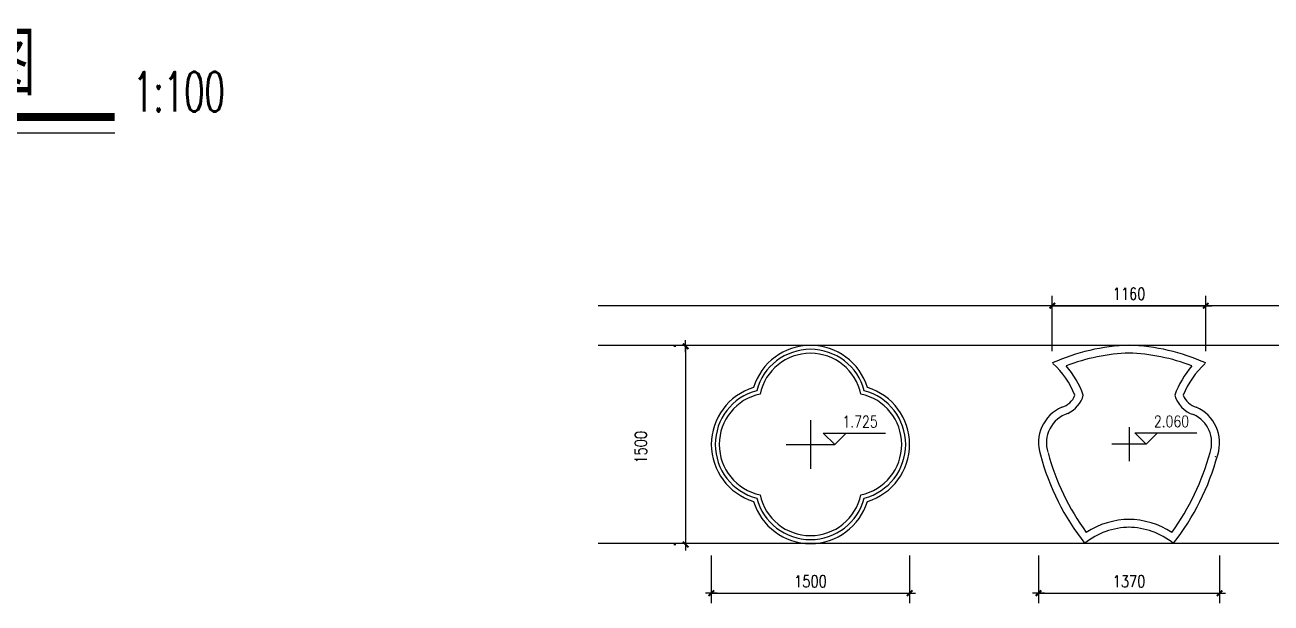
# Model space of a CAD drawing. Extents: x 1035948 to 1665131, y -158296 to 142149.
# Drawn here: x 1142382 to 1151806, y -83296 to -78921 of the extents above; entities that cross this region are included whole.
import ezdxf
from ezdxf.enums import TextEntityAlignment as Align

# ---------------------------------------------------------------- set-up
doc = ezdxf.new("R2010")
doc.units = 0
doc.header["$LTSCALE"] = 200
doc.header["$MEASUREMENT"] = 0
doc.layers.get('0').update_dxf_attribs({"linetype": 'CONTINUOUS'})
doc.layers.get('DEFPOINTS').update_dxf_attribs({"linetype": 'CONTINUOUS'})
for name, color, linetype in [('DOTE', 1, 'CONTINUOUS'), ('PUB_DIM', 3, 'CONTINUOUS'), ('PUB_TEXT', 7, 'CONTINUOUS'), ('WLL1', 7, 'CONTINUOUS')]:
    doc.layers.add(name, color=color, linetype=linetype)
doc.styles.add('_HZTXT', font='txt.shx', dxfattribs={"width": 0.8, "bigfont": 'hztxt.shx'})
doc.styles.add('_SIMPLEX', font='SIMPLEX.shx', dxfattribs={"width": 0.6})
doc.styles.add('DIM_FONT', font='SIMPLEX.shx', dxfattribs={"width": 0.8})
doc.dimstyles.new('DIMN30', dxfattribs={"dimscale": 0.3, "dimtxt": 300, "dimasz": 1, "dimexe": 250, "dimexo": 300, "dimgap": 150, "dimtad": 1, "dimdec": 0, "dimzin": 0, "dimdsep": 46, "dimtxsty": 'DIM_FONT', "dimblk": '_DIMX', "dimcen": 0.09, "dimclrt": 7, "dimadec": 0, "dimazin": 0, "dimtfac": 1, "dimtdec": 0, "dimtix": 1, "dimtmove": 2, "dimatfit": 3, "dimldrblk": '_DIMX', "dimfxl": 0, "dimtolj": 1, "dimtzin": 0, "dimarcsym": 0})

# ---------------------------------------------------------------- blocks, each defined once
blk = doc.blocks.new('_DIMX')
blk.add_line((-150, 0), (150, 0))
at = {"const_width": 50}
blk.add_lwpolyline([(-70, -70), (70, 70)], dxfattribs=at)
blk = doc.blocks.new('*D390')
at = {"color": 0, "linetype": 'ByBlock'}
for p, q in [((1279999.8, -19382.2), (1280014.8, -19382.2)), ((1280089.8, -19382.5), (1280089.8, -20881.9)), ((1279999.8, -20882.2), (1280014.8, -20882.2))]:
    blk.add_line(p, q, dxfattribs=at)
at = {"layer": 'DEFPOINTS', "color": 0, "linetype": 'ByBlock'}
for p in [(1280089.8, -19382.2), (1280089.8, -20882.2), (1280089.8, -20882.2)]:
    blk.add_point(p, dxfattribs=at)
at = {"color": 0, "linetype": 'ByBlock', "xscale": 0.3, "yscale": 0.3, "zscale": 0.3}
for p, rotation in [((1280089.8, -19382.2), 90), ((1280089.8, -20882.2), 270)]:
    blk.add_blockref('_DIMX', p, dxfattribs=dict(at, rotation=rotation))
at = {"color": 7, "linetype": 'ByBlock', "insert": (1279751.9, -20146.4), "char_height": 90, "attachment_point": 5, "rotation": 90, "style": 'DIM_FONT'}
blk.add_mtext('\\A1;1500', dxfattribs=at)
blk = doc.blocks.new('*D391')
at = {"color": 0, "linetype": 'ByBlock'}
for p, q in [((1280284.1, -20965.2), (1280284.1, -21325.6)), ((1281784.1, -20965.2), (1281784.1, -21325.6)), ((1280284.4, -21250.6), (1281783.8, -21250.6))]:
    blk.add_line(p, q, dxfattribs=at)
at = {"layer": 'DEFPOINTS', "color": 0, "linetype": 'ByBlock'}
for p in [(1280284.1, -20875.2), (1281784.1, -20875.2), (1281784.1, -21250.6)]:
    blk.add_point(p, dxfattribs=at)
at = {"color": 0, "linetype": 'ByBlock', "xscale": 0.3, "yscale": 0.3, "zscale": 0.3, "rotation": 180}
blk.add_blockref('_DIMX', (1280284.1, -21250.6), dxfattribs=at)
at = {"color": 0, "linetype": 'ByBlock', "xscale": 0.3, "yscale": 0.3, "zscale": 0.3}
blk.add_blockref('_DIMX', (1281784.1, -21250.6), dxfattribs=at)
at = {"color": 7, "linetype": 'ByBlock', "insert": (1281034.1, -21160.6), "char_height": 90, "attachment_point": 5, "style": 'DIM_FONT'}
blk.add_mtext('\\A1;1500', dxfattribs=at)
blk = doc.blocks.new('*D392')
at = {"color": 0, "linetype": 'ByBlock'}
for p, q in [((1282758.5, -20965.2), (1282758.5, -21325.6)), ((1284128.1, -20965.2), (1284128.1, -21325.6)), ((1282758.8, -21250.6), (1284127.8, -21250.6))]:
    blk.add_line(p, q, dxfattribs=at)
at = {"layer": 'DEFPOINTS', "color": 0, "linetype": 'ByBlock'}
for p in [(1282758.5, -20875.2), (1284128.1, -20875.2), (1284128.1, -21250.6)]:
    blk.add_point(p, dxfattribs=at)
at = {"color": 0, "linetype": 'ByBlock', "xscale": 0.3, "yscale": 0.3, "zscale": 0.3, "rotation": 180}
blk.add_blockref('_DIMX', (1282758.5, -21250.6), dxfattribs=at)
at = {"color": 0, "linetype": 'ByBlock', "xscale": 0.3, "yscale": 0.3, "zscale": 0.3}
blk.add_blockref('_DIMX', (1284128.1, -21250.6), dxfattribs=at)
at = {"color": 7, "linetype": 'ByBlock', "insert": (1283443.3, -21160.6), "char_height": 90, "attachment_point": 5, "style": 'DIM_FONT'}
blk.add_mtext('\\A1;1370', dxfattribs=at)
blk = doc.blocks.new('*D393')
at = {"color": 0, "linetype": 'ByBlock'}
for p, q in [((1282862.8, -19418.7), (1282862.8, -19000.2)), ((1284023.8, -19418.7), (1284023.8, -19000.2)), ((1282863.1, -19075.2), (1284023.5, -19075.2))]:
    blk.add_line(p, q, dxfattribs=at)
at = {"layer": 'DEFPOINTS', "color": 0, "linetype": 'ByBlock'}
for p in [(1284023.8, -19075.2), (1282862.8, -19508.7), (1284023.8, -19508.7)]:
    blk.add_point(p, dxfattribs=at)
at = {"color": 0, "linetype": 'ByBlock', "xscale": 0.3, "yscale": 0.3, "zscale": 0.3, "rotation": 180}
blk.add_blockref('_DIMX', (1282862.8, -19075.2), dxfattribs=at)
at = {"color": 0, "linetype": 'ByBlock', "xscale": 0.3, "yscale": 0.3, "zscale": 0.3}
blk.add_blockref('_DIMX', (1284023.8, -19075.2), dxfattribs=at)
at = {"color": 7, "linetype": 'ByBlock', "insert": (1283443.3, -18985.2), "char_height": 90, "attachment_point": 5, "style": 'DIM_FONT'}
blk.add_mtext('\\A1;1160', dxfattribs=at)

msp = doc.modelspace()

# ---------------------------------------------------------------- linework, layer by layer
for p, q in [((1157504.83352, -81045.60854), (1146718.218, -81045.60854)), ((1157504.83352, -81345.60854), (1146718.218, -81345.60854)), ((1157504.83352, -82845.60854), (1146718.218, -82845.60854))]:
    msp.add_line(p, q)
for centre, radius, start, end in [((1148322.99917, -81795.60854), 450, 16.874494298, 163.125505702), ((1148322.99917, -81795.60854), 420, 14.663584383, 165.336415617), ((1148322.99917, -81795.60854), 390, 12.048542672, 167.951457328), ((1150786.14905, -82891.92733), 1548.76083, 91.99849005, 114.185296079), ((1150786.14905, -82891.92733), 1488.76083, 91.99849005, 110.845935799), ((1150678.12869, -82891.92733), 1488.76083, 69.154064201, 88.00150995), ((1150678.12869, -82891.92733), 1548.76083, 65.814703921, 88.00150995), ((1149718.89594, -81964.70051), 650.10066, 21.768251877, 47.733706556), ((1149718.89594, -81964.70051), 710.10066, 19.979986586, 40.809202596), ((1151745.3818, -81964.70051), 710.10066, 139.190797404, 160.020013414), ((1151745.3818, -81964.70051), 650.10066, 132.266293444, 158.231748123), ((1148022.99917, -82095.60854), 450, 106.874494298, 253.125505702), ((1148022.99917, -82095.60854), 420, 104.663584383, 255.336415617), ((1148622.99917, -82095.60854), 420, 284.663584383, 75.336415617), ((1148622.99917, -82095.60854), 450, 286.874494298, 73.125505702), ((1148022.99917, -82095.60854), 390, 102.048542672, 257.951457328), ((1148622.99917, -82095.60854), 390, 282.048542672, 77.951457328), ((1150180.86845, -81667.11107), 152.61329, 286.275340636, 338.272037376), ((1150180.86845, -81667.11107), 212.61329, 294.731025076, 345.020802072), ((1151283.40929, -81667.11107), 212.61329, 194.979197928, 252.547545143), ((1151283.40929, -81667.11107), 152.61329, 201.727962624, 253.724659364), ((1150341.2759, -82082.9952), 293.95177, 113.590156234, 197.95435313), ((1150341.2759, -82082.9952), 233.95177, 107.784777671, 197.95435313), ((1151123.00184, -82082.9952), 233.95177, 341.69785375, 65.601297738), ((1151123.00184, -82082.9952), 293.95177, 342.04564687, 66.409843766), ((1151886.7754, -81681.04027), 1890.43563, 195.103178848, 218.026923506), ((1151886.7754, -81681.04027), 1830.43563, 195.103178848, 216.157805709), ((1149577.50234, -81681.04027), 1830.43563, 323.842194291, 344.945851319), ((1149577.50234, -81681.04027), 1890.43563, 321.973076494, 344.896821152), ((1151384.63887, -82185.60854), 1.5, 129.196278315, 0), ((1148322.99917, -82395.60854), 450, 196.874494298, 343.125505702), ((1148322.99917, -82395.60854), 420, 194.663584383, 345.336415617), ((1148322.99917, -82395.60854), 390, 192.048542672, 347.951457328), ((1150740.86283, -83271.64662), 549.05433, 90.440789614, 128.860048323), ((1150740.86283, -83271.64662), 609.05433, 90.440789614, 123.028865732), ((1150723.41491, -83271.64662), 549.05433, 51.139951677, 89.559210386), ((1150723.41491, -83271.64662), 609.05433, 56.971134268, 89.559210386)]:
    msp.add_arc(centre, radius, start, end)
at = {"layer": 'DOTE'}
for p, q in [((1148322.99917, -81912.34524), (1148322.99917, -82278.87184)), ((1150732.13887, -81965.03007), (1150732.13887, -82223.187)), ((1148139.73587, -82095.60854), (1148506.26247, -82095.60854)), ((1150861.21733, -82094.10854), (1150603.06041, -82094.10854))]:
    msp.add_line(p, q, dxfattribs=at)
at = {"layer": 'PUB_DIM'}
for p, q in [((1148419.86247, -82009.20854), (1148592.66247, -82009.20854)), ((1148506.26247, -82095.60854), (1148419.86247, -82009.20854)), ((1148592.66247, -82009.20854), (1148506.26247, -82095.60854)), ((1148506.26247, -82009.20854), (1148889.7139, -82009.20854)), ((1150861.21733, -82094.10854), (1150774.81733, -82007.70854)), ((1150774.81733, -82007.70854), (1150947.61733, -82007.70854)), ((1150861.21733, -82007.70854), (1151244.66876, -82007.70854)), ((1150947.61733, -82007.70854), (1150861.21733, -82094.10854))]:
    msp.add_line(p, q, dxfattribs=at)
at = {"layer": 'WLL1'}
msp.add_line((1140772.009, -79736.95688), (1143060.80656, -79736.95688), dxfattribs=at)
at = {"layer": 'WLL1', "const_width": 60}
msp.add_lwpolyline([(1140772.009, -79618.38426), (1143060.80656, -79618.38426)], dxfattribs=at)

# ---------------------------------------------------------------- texts
at = {"layer": 'PUB_DIM', "style": 'DIM_FONT', "width": 0.8}
for s, p in [('1.725', (1148697.98819, -81922.80854)), ('2.060', (1151052.94305, -81921.30854))]:
    msp.add_text(s, height=86.4, dxfattribs=at).set_placement(p, align=Align.MIDDLE)
at = {"layer": 'PUB_TEXT'}
for s, height, style, width, p in [('立面图', 480, '_HZTXT', 0.8, (1141311.08887, -79454.07583)), ('1:100', 300, '_SIMPLEX', 0.6, (1143199.71153, -79576.32493))]:
    msp.add_text(s, height=height, dxfattribs=dict(at, style=style, width=width)).set_placement(p)

# ---------------------------------------------------------------- dimensions: what is measured, and where the dimension line sits
at = {"layer": 'PUB_DIM'}
dim = msp.add_aligned_dim(p1=(1150151.63887, -81479.10854), p2=(1151312.63887, -81479.10854), distance=433.5, text='1160', dimstyle='DIMN30', dxfattribs=at)
dim.commit()
dim.dimension.update_dxf_attribs({"geometry": '*D393', "text_midpoint": (1150732.13887, -80955.60854), "insert": (-132711.12286, -61970.44488)})
dim = msp.add_linear_dim(base=(1147378.6901, -82852.68201), p1=(1147378.6901, -81352.68201), p2=(1147378.6901, -82852.68201), angle=90, dimstyle='DIMN30', dxfattribs=at)
dim.commit()
dim.dimension.update_dxf_attribs({"geometry": '*D390', "text_midpoint": (1147040.80914, -82116.82722), "dimtype": 128, "insert": (-132711.12286, -61970.44488)})
for base, p1, p2, picture, middle in [((1149072.99917, -83221.04156), (1147572.99917, -82845.60854), (1149072.99917, -82845.60854), '*D391', (1148322.99917, -83131.04156)), ((1151416.95339, -83221.04156), (1150047.32718, -82845.60854), (1151416.95339, -82845.60854), '*D392', (1150732.14028, -83131.04156))]:
    dim = msp.add_linear_dim(base=base, p1=p1, p2=p2, dimstyle='DIMN30', dxfattribs=at)
    dim.commit()
    dim.dimension.update_dxf_attribs({"geometry": picture, "text_midpoint": middle, "insert": (-132711.12286, -61970.44488)})

doc.saveas('drawing.dxf')
